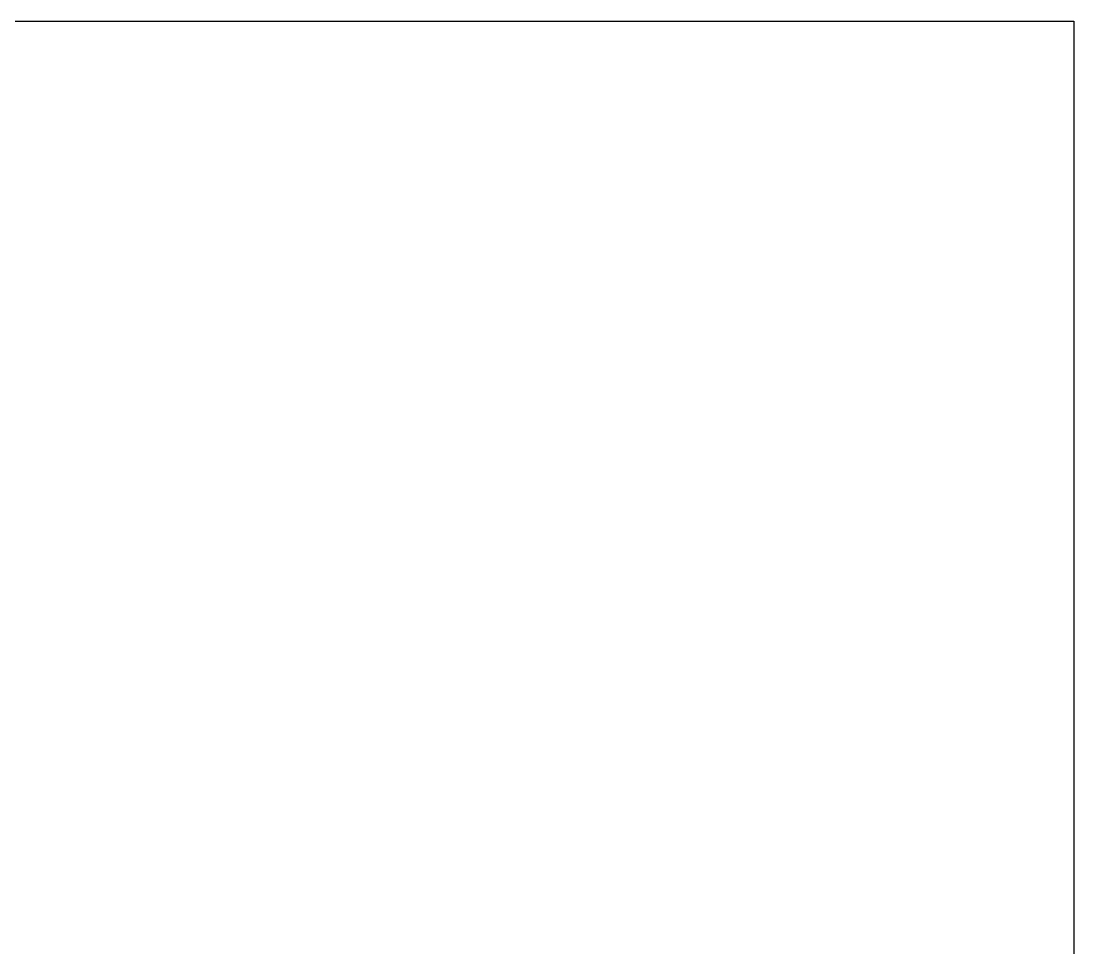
# Model space of a CAD drawing. Header units: inches. Extents: x 30.9 to 70.9, y 33.3 to 103.3.
# Drawn here: x 55.5 to 70.93, y 89.7 to 103.29 of the extents above; entities that cross this region are included whole.
import ezdxf

# ---------------------------------------------------------------- set-up
doc = ezdxf.new("R2010")
doc.units = ezdxf.units.IN
doc.header["$MEASUREMENT"] = 0
for name, color, linetype in [('Foil', 5, 'Continuous'), ('Hole', 1, 'Continuous'), ('Outline', 93, 'Continuous'), ('Raster', 2, 'Continuous')]:
    doc.layers.add(name, color=color, linetype=linetype)

msp = doc.modelspace()

# ---------------------------------------------------------------- linework, layer by layer
at = {"layer": 'Foil'}
for p, q in [((30.927, 103.286), (70.927, 103.286)), ((70.927, 103.286), (70.927, 33.286))]:
    msp.add_line(p, q, dxfattribs=at)
at = {"layer": 'Hole'}
for p, q in [((30.927, 103.286), (70.927, 103.286)), ((70.927, 103.286), (70.927, 33.286))]:
    msp.add_line(p, q, dxfattribs=at)
at = {"layer": 'Outline'}
for p, q in [((30.927, 103.286), (70.927, 103.286)), ((70.927, 103.286), (70.927, 33.286))]:
    msp.add_line(p, q, dxfattribs=at)
at = {"layer": 'Raster'}
for p, q in [((30.927, 103.286), (70.927, 103.286)), ((70.927, 103.286), (70.927, 33.286))]:
    msp.add_line(p, q, dxfattribs=at)

doc.saveas('drawing.dxf')
